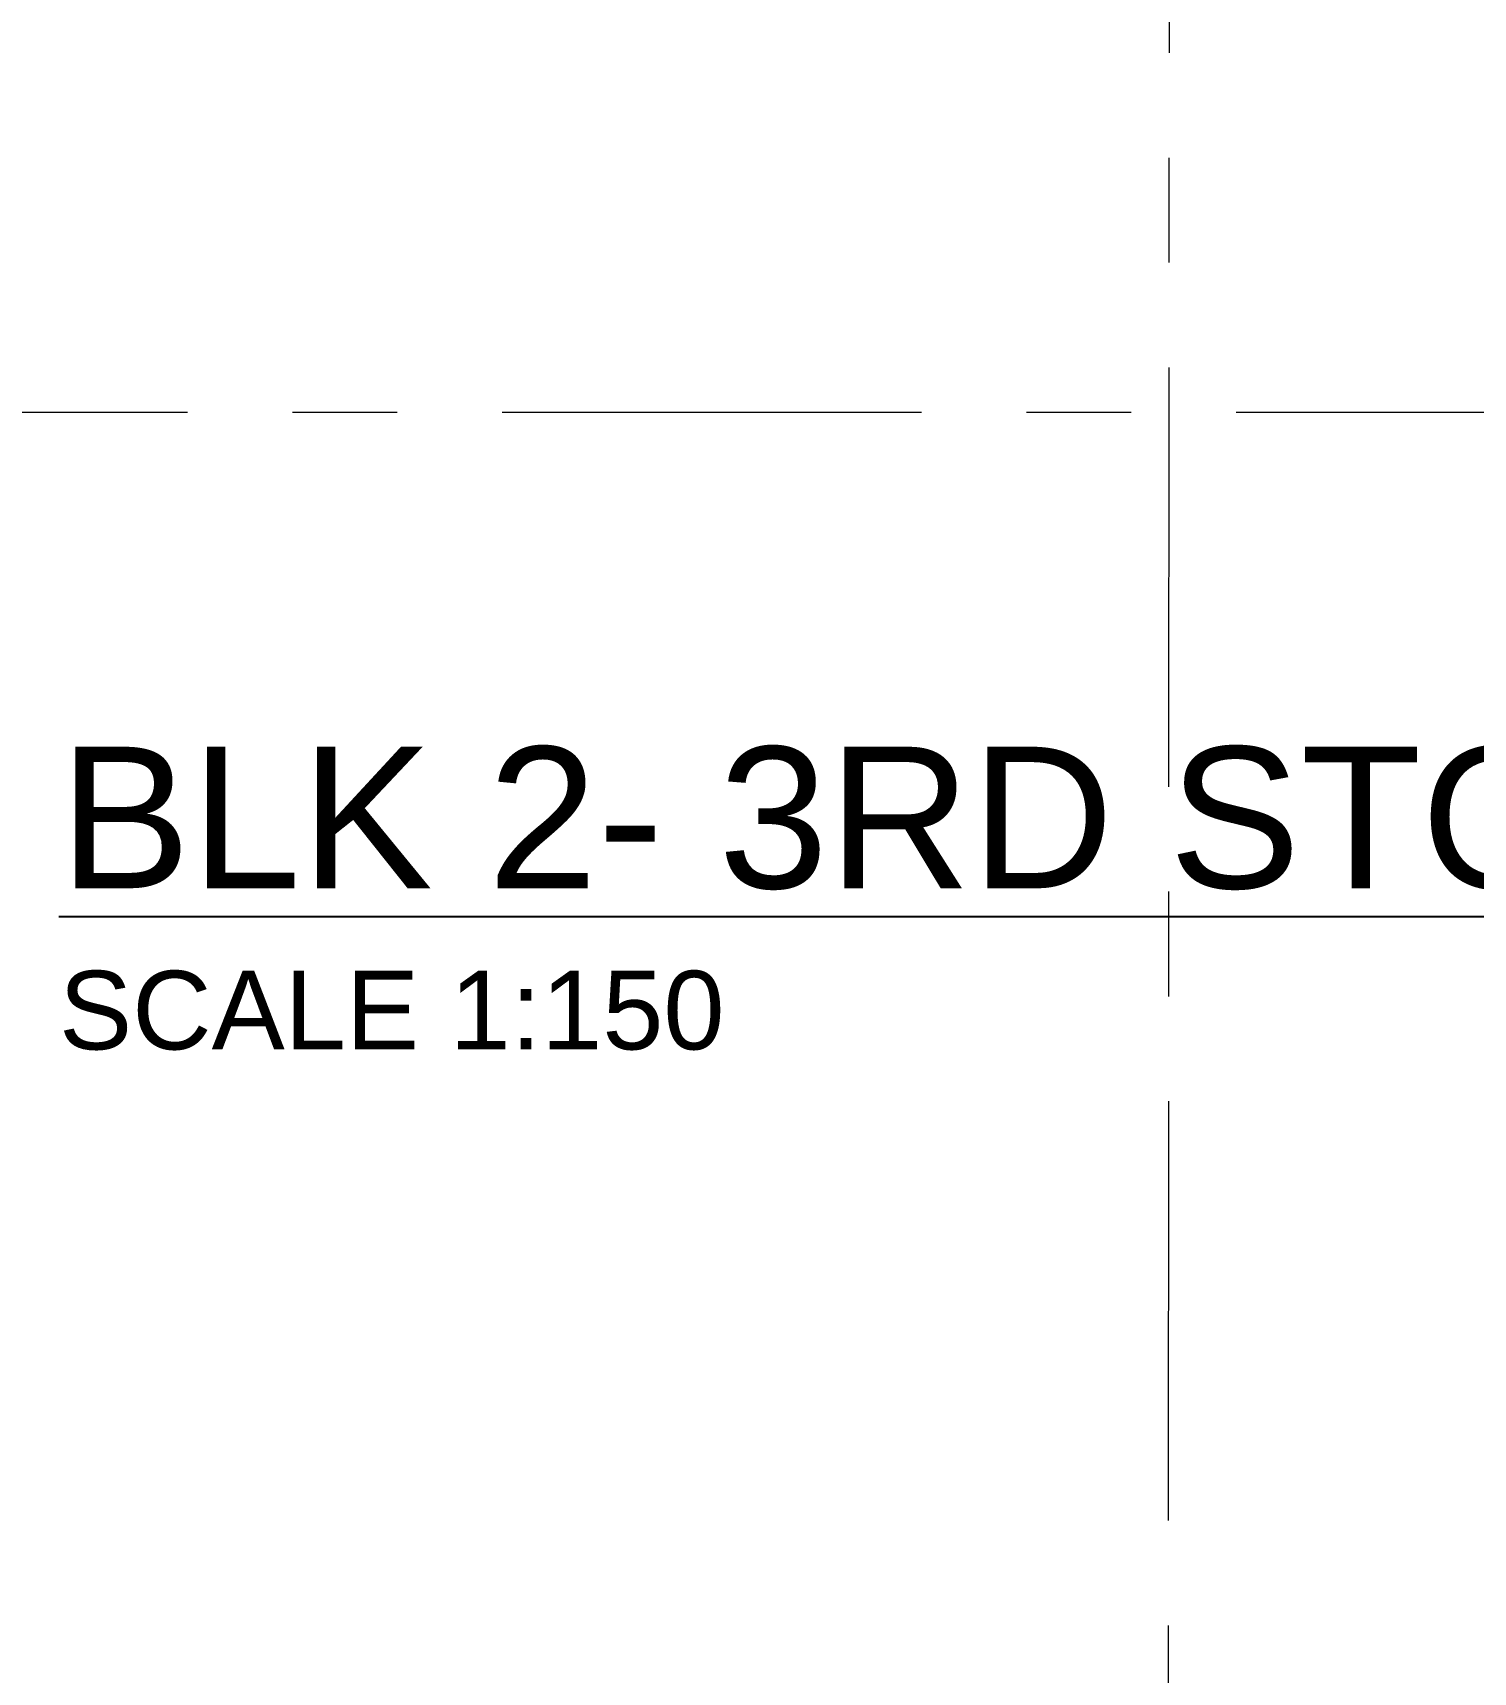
# Model space of a CAD drawing. Header units: millimetres. Extents: x -47219 to 440296, y -79832 to 7189.
# Drawn here: x 8622 to 15491, y -74033 to -66215 of the extents above; entities that cross this region are included whole.
import ezdxf

# ---------------------------------------------------------------- set-up
doc = ezdxf.new("R2010")
doc.units = ezdxf.units.MM
doc.linetypes.add('BLK_2 - 3RD STOREY  LOWER ROOF PLAN-archi clean_25 SEPT 2024$0$IDA - Grid Line', pattern=[3500, 2000, -500, 500, -500])
doc.layers.add('BLK_2 - 3RD STOREY  LOWER ROOF PLAN-archi clean_25 SEPT 2024$0$S-_ANOTGRID_E-1', color=8, linetype='BLK_2 - 3RD STOREY  LOWER ROOF PLAN-archi clean_25 SEPT 2024$0$IDA - Grid Line', lineweight=9)
doc.layers.add('M-_SPRKPIEX_E-', color=1, linetype='Continuous', lineweight=30)
doc.styles.add('BLK 2 - 1ST STOREY PLAN$0$Arial', font='arial.ttf', dxfattribs={"height": 300})

# ---------------------------------------------------------------- blocks, each defined once
blk = doc.blocks.new('BLK_2 - 3RD STOREY  LOWER ROOF PLAN-archi clean_25 SEPT 2024')
at = {"layer": 'BLK_2 - 3RD STOREY  LOWER ROOF PLAN-archi clean_25 SEPT 2024$0$S-_ANOTGRID_E-1'}
for p, q in [((-117234.4, -37038.2), (-117286.4, -122559.3)), ((-141458.5, -110752.4), (-96554.5, -110752.4))]:
    blk.add_line(p, q, dxfattribs=at)

msp = doc.modelspace()

# ---------------------------------------------------------------- block references
at = {"layer": 'M-_SPRKPIEX_E-'}
msp.add_blockref('BLK_2 - 3RD STOREY  LOWER ROOF PLAN-archi clean_25 SEPT 2024', (131318.5, 42727.7), dxfattribs=at)

# ---------------------------------------------------------------- texts
at = {"color": 5, "insert": (8746.5, -69619.6), "char_height": 675, "width": 12347.698, "attachment_point": 1, "style": 'BLK 2 - 1ST STOREY PLAN$0$Arial'}
msp.add_mtext('{\\LBLK 2- 3RD STOREY PLAN}', dxfattribs=at)
at = {"insert": (8746.5, -70688.3), "char_height": 375, "width": 3799.999, "attachment_point": 1, "style": 'BLK 2 - 1ST STOREY PLAN$0$Arial'}
msp.add_mtext('SCALE 1:150', dxfattribs=at)

doc.saveas('drawing.dxf')
